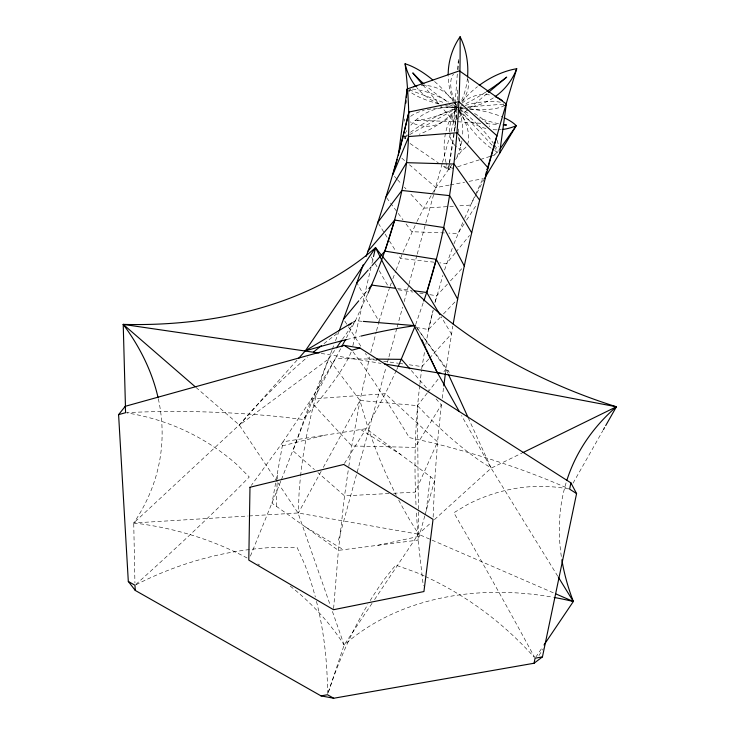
<?xml version="1.0" encoding="UTF-8"?>
<svg xmlns="http://www.w3.org/2000/svg" width="735" height="735" viewBox="0 0 735 735"><rect width="100%" height="100%" fill="white"/><g stroke="black" fill="none" stroke-linecap="round" stroke-linejoin="round"><path stroke-width="0.55" stroke-dasharray="3.67 2.76" d="M276.351 506.305L277.205 479.946M277.242 478.797L277.426 473.064M433.145 517.1L434.752 479.937L437.555 441.864L441.625 402.706M457.308 74.051L453.771 121.477L455.59 127.826M457.648 69.531L458.493 58.24M333.607 608.571L338.403 550.377L344.531 495.859L348.647 467.497M404.268 121.238L404.461 118.969M419.749 385.544C414.843 425.785 413.934 466.514 416.139 506.975M419.878 384.433L421.55 369.916M421.679 368.805L424.701 350.953M426.263 510.568L430.388 476.675M442.204 398.214L443.655 386.996M445.401 373.527L452.806 326.175M348.813 466.367L351.78 445.952L359.994 400.465L369.65 356.962M456.554 114.513L448.359 169.757L442.047 165.43M425.85 344.412L428.496 329.51L432.961 310.988M352.864 345.781L371.69 264.37M371.947 263.259L373.233 257.682M428.395 330.006L433.209 310.005M447.404 284.169L436.645 295.746L434.789 303.426L442.893 275.386M370.798 352.589L376.283 331.751M376.568 330.649L379.021 321.379L356.833 282.819M338.412 540.28L386.206 366.793M387.418 362.373L388.64 357.954M388.944 356.842L396.854 328.113M397.157 327.011L402.642 307.12M404.158 301.598L408.724 285.024M409.027 283.912L416.947 255.183M417.25 254.08L425.464 224.249M425.767 223.137L442.204 163.473M442.507 162.361L457.262 108.808M424.775 515.933L418.086 540.078L423.296 585.951M425.078 514.858L434.752 479.937L366.168 428.68L283.067 441.781L251.333 485.403M444.537 270.03L452.383 247.998M378.957 321.636L389.339 288.34M372.048 603.334L344.136 645.008L327.874 693.656A420.411 252.601 87.7 0 1 367.831 604.464M415.67 324.585L423.424 302.122M390.129 286.2L391.305 282.984M392.885 278.703L395.632 271.206M396.027 270.14L402.56 253.235M331.898 350.338L281.22 480.148M332.303 349.263L333.91 344.972M335.527 340.673L338.752 332.073M453.954 243.836L462.857 222.301M280.798 481.195L250.075 556.937M403 252.206L416.479 222.512M464.676 218.249L474.929 195.758M367.546 294.257L355.4 320.745L346.451 337.705M475.416 194.72L483.171 178.146M396.321 370.468L385.315 393.675L366.168 428.68L344.375 463.5M396.799 369.457L397.754 367.436M416.993 221.483L423.7 208.198L435.901 187.609L451.612 165.109M476.252 194.233L470.565 205.083L457.997 205.919M476.767 193.241L484.512 178.44M340.663 348.684L311.842 402.752L351.78 445.952L415.137 447.404L441.34 404.948L436.085 398.93M321.149 471.374L298.309 513.076L299.026 493.966A463.712 425.758 67.1 0 1 300.477 477.024M323.317 467.405L359.994 400.465L328.674 358.937L335.849 348.693M573.015 483.207L602.884 430.591M538.957 655.528L543.257 648.775M464.07 223.918L457.868 233.436L448.883 233.096M466.56 220.105L477.107 203.926M374.584 599.549L418.353 534.189L431.05 522.677M535.723 657.246L542.733 646.855M455.507 159.523L462.003 150.216A57.091 24.724 46.4 0 0 466.073 146.881M342.363 339.377L355.4 320.745L363.31 321.397M427.191 393.133L417.443 405.637L418.573 534.079L409.303 519.204A558.15 500.535 -51.4 0 1 398.352 499.377M427.88 392.242L438.326 378.856M443.894 371.717L445.98 369.034L415.955 326.579L448.332 371.01M408.733 91.443L410.791 88.935M455.14 253.051L446.512 263.608L439.76 262.836M455.856 252.169L469.518 235.457M360.196 299.071L367.417 290.334M368.979 269.111L371.258 266.539M297.023 360.15L239.252 424.913L133.733 522.971L134.928 582.993M494.508 154.984L500.241 148.626M428.735 359.048L421.927 366.572L408.43 364.679M429.488 358.221L451.409 333.984L441.083 316.61M450.472 280.862L462.003 268.459M440.311 317.217L428.496 329.51L417.25 327.663M443.453 313.937L456.049 300.826M434.44 519.608L491.145 468.186L521.951 453.082M458.107 117.839L453.771 121.477L414.623 120.43L420.861 119.842A89.174 30.346 -33.1 0 0 456.536 108.22M458.98 117.113L468.526 109.12M469.389 108.394L487.608 93.124M352.524 322.472L355.4 320.745A415.946 241.778 -56.9 0 0 352.662 322.591M404.737 137.371L408.724 135.139M409.726 134.578L457.556 107.751A51.625 21.434 52.5 0 1 454.781 101.577M457.648 166.79L479.33 159.844M480.414 159.495L490.171 156.371M491.256 156.031L496.548 154.332M282.332 445.897L324.199 435.304M377.863 545.278L419.134 536.32M449.158 185.11L435.901 187.609L409.487 164.787M450.261 184.898L464.621 182.188M469.049 181.352L483.409 178.642M459.825 107.567L462.094 107.393M467.763 106.952L502.924 104.223M453.421 206.223L423.7 208.198L409.827 193.103M158.328 398.829A326.074 223.109 7 0 1 133.733 522.971L247.824 516.025M248.963 515.961L298.024 512.975L418.353 534.189L430.921 539.646M389.026 493.516L344.531 495.859L317.897 472.577M393.592 493.277L415.266 492.128L437.555 441.864L385.315 393.675L311.41 398.958L283.067 441.781L271.987 503.209L338.403 550.377L418.086 540.078L416.405 511.542M374.198 359.075L335.399 358.662L311.41 398.958L292.971 450.794L314.461 469.573M444.39 232.931L411.83 231.709L405.72 223.486M480.699 123.296L453.771 121.477L439.87 104.995M486.304 123.673L498.652 124.509M434.128 262.202L400.354 258.362L397.911 254.475M397.571 288.561L412.16 290.527M376.936 360.279L369.062 359.176L365.424 353.462M383.688 361.225L398.306 363.265M399.436 363.421L402.808 363.898M443.931 166.716L453.311 168.177L448.359 169.757A50.963 38.744 -87.2 0 1 446.329 163.611M398.352 289.755L412.987 292.043M419.749 293.1L423.13 293.632M429.883 294.689L436.645 295.746M321.195 353.406L381.033 363.393M409.248 89.808L444.675 102.964M448.966 104.554L456.481 107.347M431.969 540.106L554.484 593.31M305.475 526.995L343.465 549.725M360.692 429.543L400.768 454.542M410.075 143.509L438.29 162.848M401.815 158.163L405.224 161.112M195.96 387.409L239.252 424.913L277.168 481.728M459.081 109.405L492.716 145.898M493.479 146.724L498.064 151.704M394.401 176.336L396.716 178.853M397.488 179.689L401.347 183.879M404.425 187.232L405.968 188.913M411.334 370.541L428.588 390.331M423.029 85.04L439.135 104.122M386.693 197.899L403 219.829M277.802 482.674L298.024 512.975L330.153 604.969M344.798 321.085L347.83 325.844M348.436 326.799L361.785 347.747M378.378 223.376L384.488 233.096M385.094 234.07L388.76 239.895M389.366 240.869L395.467 250.589M557.736 576.194L491.145 468.186L461.525 415.532M371.386 256.984L374.758 262.864M375.319 263.847L377 266.787M379.242 270.71L387.657 285.4M404.186 135.699L406.225 139.622M503.227 103.8L504.201 105.84M447.872 373.187L445.98 369.034A527.657 19.441 19.5 0 1 449.14 372.47M468.195 417.746L491.099 467.956L482.454 462.526A606.844 199.029 68.9 0 1 417.443 405.637L359.994 400.465A558.15 500.535 -51.4 0 0 396.284 495.362M332.422 611.456L344.136 645.008A274.008 210.55 25.4 0 1 553.271 597.289M458.318 137.344L460.744 145.806L459.88 141.34A89.596 10.547 -87.2 0 1 459.292 137.114M404.397 137.096A74.704 31.063 -27.1 0 1 408.733 133.632M410.534 132.272A74.704 31.063 -27.1 0 1 456.573 108.082M465.117 105.417A74.704 31.063 -27.1 0 1 500.388 102.229M467.745 79.233A51.478 25.651 -32.2 0 1 462.131 101.733M456.894 108.504A51.478 25.651 -32.2 0 1 419.143 134.294M405.812 138.033A51.478 25.651 -32.2 0 1 403.754 138.364M405.15 133.448A50.311 49.107 -11.9 0 1 406.868 130.545M410.856 125.152A50.311 49.107 -11.9 0 1 456.444 107.595A51.854 14.525 9.7 0 1 446.43 105.711M459.77 108.137A50.311 49.107 -11.9 0 1 468.443 110.654M474.553 113.53A50.311 49.107 -11.9 0 1 489.712 126.585M497.071 140.284A50.311 49.107 -11.9 0 1 498.789 146.724M412.298 89.082A74.602 36.438 41.2 0 1 448.717 102.046M453.155 104.793A74.602 36.438 41.2 0 1 457.556 107.751A59.076 51.533 -76.1 0 1 454.359 102.119M460.165 109.616A74.602 36.438 41.2 0 1 493.424 143.334M494.664 145.153A74.602 36.438 41.2 0 1 498.073 150.638M504.752 105.298A51.854 14.525 9.7 0 1 469.711 109.166M467.543 108.973A51.854 14.525 9.7 0 1 459.779 108.073M438.887 103.92A51.854 14.525 9.7 0 1 408.522 90.488M497.742 152.402A51.625 21.434 52.5 0 1 493.92 150.115M491.136 148.204A51.625 21.434 52.5 0 1 459.513 111.499M454.386 100.566A51.625 21.434 52.5 0 1 453.467 74.198M456.665 115.276A74.887 5.329 -81.2 0 1 454.294 132.998M454.147 134.064A74.887 5.329 -81.2 0 1 449.618 162.637M449.443 163.666A74.887 5.329 -81.2 0 1 448.359 169.757A50.788 42.694 -73.9 0 0 451.768 165.467M421.293 85.481A50.788 42.694 -73.9 0 1 453.385 100.906M454.046 101.825A50.788 42.694 -73.9 0 1 457.556 107.751A88.687 41.123 33.3 0 1 451.906 104.48M459.246 111.591A50.788 42.694 -73.9 0 1 462.535 136.343M461.957 140.78A50.788 42.694 -73.9 0 1 455.847 158.852M446.053 162.554A50.963 38.744 -87.2 0 1 456.913 108.514M462.205 103.056A50.963 38.744 -87.2 0 1 490.236 95.109M300.597 475.894A463.712 425.758 67.1 0 1 328.674 358.937L239.334 425.142L252.353 410.323A415.946 241.778 -56.9 0 1 307.45 357.127M323.97 343.622A415.946 241.778 -56.9 0 1 337.172 333.571M456.316 109.552A58.524 42.979 85.7 0 1 410.277 121.909M467.451 78.13A58.524 42.979 85.7 0 1 461.405 100.814M498.523 123.737A88.687 41.123 33.3 0 1 479.505 118.023M468.02 113.126A88.687 41.123 33.3 0 1 460.395 109.294M447.266 101.595A88.687 41.123 33.3 0 1 425.593 85.398M485.789 92.095A89.174 30.346 -33.1 0 1 464.107 104.554M463.16 105.022A89.174 30.346 -33.1 0 1 460.349 106.419M458.815 132.658A89.596 10.547 -87.2 0 1 458.438 128.101M457.537 106.685A89.596 10.547 -87.2 0 1 457.473 101.265M457.464 100.153A89.596 10.547 -87.2 0 1 457.547 87.327M458.034 69.807A89.596 10.547 -87.2 0 1 458.447 60.886M434.56 81.493A57.091 24.724 46.4 0 1 453.173 101.476M453.835 102.367A57.091 24.724 46.4 0 1 457.556 107.751M459.403 110.691A57.091 24.724 46.4 0 1 467.194 145.025M410.663 116.369A56.668 19.854 5.5 0 1 424.233 110.36M427.311 109.653A56.668 19.854 5.5 0 1 456.435 107.696A59.085 57.302 -39.4 0 1 445.318 105.831M463.234 108.128A56.668 19.854 5.5 0 0 459.816 107.87A59.085 57.302 -39.4 0 0 463.225 107.751M470.042 108.844A56.668 19.854 5.5 0 1 502.097 116.883M462.003 150.216A57.753 32.717 -34.4 0 1 455.838 146.338M455.112 145.649A57.753 32.717 -34.4 0 1 449.599 133.889M449.462 131.969A57.753 32.717 -34.4 0 1 456.389 109.588M461.819 101.889A57.753 32.717 -34.4 0 1 477.484 86.684M501.169 129.626A59.076 51.533 -76.1 0 1 497.861 129.819M496.768 129.829A59.076 51.533 -76.1 0 1 492.404 129.608M485.927 128.487A59.076 51.533 -76.1 0 1 459.366 110.36M453.89 101.136A59.076 51.533 -76.1 0 1 448.194 76.1M493.36 97.874A59.085 57.302 -39.4 0 1 467.772 107.356M438.933 103.699A59.085 57.302 -39.4 0 1 416.662 87.493M346.801 339.542A441.009 65.718 -23 0 1 359.838 336.354M351.1 352.138A456.132 55.658 -39.8 0 1 312.724 408.173L302.995 419.428L279.998 416.745A466.532 196.916 6.5 0 0 126.732 412.638M135.837 584.481A456.132 55.658 -39.8 0 0 236.293 490.107L249.257 477.006L236.514 464.244A408.724 296.481 -61.6 0 0 126.732 412.868M424.205 575.955A390.276 353.811 -76.3 0 0 415.927 572.326L395.696 565.077L384.717 578.785A420.411 252.601 87.7 0 0 370.229 600.513M425.234 576.433A390.276 353.811 -76.3 0 1 534.317 657.329M135.984 584.738A390.276 353.811 -76.3 0 1 275.726 547.29L297.133 547.492L304.759 564.452A408.724 296.481 -61.6 0 1 315.324 597.013M568.513 488.95A420.411 252.601 87.7 0 0 467.57 504.476L453.853 512.754L463.84 530.073A464.538 28.095 62.1 0 1 534.547 657.2M316.454 601.349A408.724 296.481 -61.6 0 1 327.516 693.61M353.02 351.817A464.538 28.095 62.1 0 1 400.437 423.084L409.321 437.591L431.482 442.635A466.532 196.916 6.5 0 1 568.605 488.701M133.733 522.971A263.222 209.567 8.1 0 1 247.043 557.957M257.792 563.956A263.222 209.567 8.1 0 1 259.712 565.086M290.233 586.089A263.222 209.567 8.1 0 1 344.136 645.008M561.338 556.487A348.344 231.892 21.4 0 1 566.115 482.72"/><path stroke-width="1.1" d="M432.851 80.041A57.091 24.724 46.4 0 0 405.104 63.789C410.093 105.932 410.975 148.801 401.898 190.475C394.245 225.801 382.825 260.282 368.014 293.237M448.185 74.942A59.076 51.533 -76.1 0 1 460.092 36.75C460.817 125.924 452.769 216.219 423.801 301.047M405.867 103.056L406.069 100.787M406.372 97.369L407.107 89.008L459.448 70.836L506.332 103.957L499.598 153.358M443.802 385.875L445.401 373.527M398.407 155.223L407.107 89.008M453.183 324.016L457.629 299.182L436.287 259.345L384.929 251.113L372.02 265.684M457.537 299.66C472.274 221.492 493.534 144.758 516.733 68.722A57.753 32.717 -34.4 0 0 479.183 85.398M534.051 663.246L535.08 658.192L542.439 656.897L576.58 493.589L570.911 482.877L359.929 348.004L344.237 345.395L125.272 406.299L118.592 414.632L128.313 581.468L135.258 590.435L321.011 695.88L333.699 698.25L534.051 663.246L542.439 656.897M570.911 482.877L569.634 489.161L576.58 493.589M373.49 256.57L375.557 247.649A405.646 279.86 13.8 0 0 616.408 406.767L605.695 425.629M399.215 151.897L408.926 112.032L458.861 101.706L496.943 135.745L487.066 169.675M408.926 112.032C397.562 160.993 383.082 209.126 366.14 256.432M397.176 159.541L392.858 174.664L408.789 136.554L457.106 132.769L488.022 167.782L487.057 169.849M439.943 314.681L426.75 292.493L436.287 259.345M485.467 175.15L486.423 171.871M384.772 251.572L394.732 220.077L443.747 227.538L464.309 265.978M356.659 283.297L363.173 264.848M339.147 330.998L356.833 282.819L368.226 269.965M414.871 326.707L398.232 366.425M341.711 346.681L345.395 339.699M603.444 429.598L604.574 427.614M386.013 196.989L406.519 162.674L454.074 164.061L479.587 200.113M484.512 178.44L516.236 125.694A56.668 19.854 5.5 0 0 504.155 117.784M544.01 644.962L573.337 601.496A348.344 231.892 21.4 0 1 561.852 559.785M459.292 411.554L437.49 372.81L375.557 247.649L305.383 350.77L298.539 358.441M500.241 148.626L516.236 125.694A59.076 51.533 -76.1 0 1 502.271 129.507M336.501 347.756L341.711 340.305M377.772 222.402L401.898 190.475L449.664 195.639L471.677 232.82M343.585 319.183L358.753 300.826M368.86 288.589L371.754 285.088L395.32 288.258M368.024 251.113L394.732 220.077M488.481 92.399L506.7 77.129L498.532 83.386A89.174 30.346 -33.1 0 1 486.717 91.498M351.569 323.042L305.154 350.917L321.14 346.332A441.009 65.718 -23 0 1 346.801 339.542M522.98 452.576L616.408 406.767L437.49 372.81L384.423 363.954M118.592 414.632L125.621 412.693L125.272 406.299M359.929 348.004L351.826 350.237L344.237 345.395M321.011 695.88L327.516 694.731L333.699 698.25M376.476 359.093L401.586 359.36L409.836 368.823M503.135 124.812L506.498 125.033L503.512 124.546M363.31 321.397L415.303 325.66A441.009 65.718 -23 0 0 360.894 336.106M414.402 290.83L426.75 292.493M125.465 406.96L123.223 324.392L318.935 353.03M441.395 373.352L437.187 372.691L426.19 349.061M555.531 593.77L573.337 601.496L558.334 577.168M128.313 581.468L134.974 585.253L135.258 590.435M375.557 247.649A398.489 267.577 16.3 0 1 123.223 324.392L195.087 386.656M422.303 84.176L412.785 72.894L419.428 79.757A88.687 41.123 33.3 0 0 424.012 84.001M421.927 339.892L425.712 348.032M448.35 374.225L467.726 416.717M413.594 86.712A50.788 42.694 -73.9 0 1 416.883 85.995M495.583 96.799A50.963 38.744 -87.2 0 1 502.198 100.511M313.523 352.037A415.946 241.778 -56.9 0 1 321.351 345.689M349.024 325.09A415.946 241.778 -56.9 0 1 351.753 323.207M516.733 68.722A59.085 57.302 -39.4 0 1 495.096 96.689M415.284 85.765A59.085 57.302 -39.4 0 1 405.104 63.789M460.092 36.75A58.524 42.979 85.7 0 1 467.552 76.973M123.223 324.392A326.074 223.109 7 0 1 158.089 397.736M566.795 480.534A348.344 231.892 21.4 0 1 616.408 406.767M554.383 597.491A274.008 210.55 25.4 0 1 573.337 601.496M249.983 487.259L248.788 560.098L333.515 609.71L423.93 591.546L433.053 519.351L343.769 464.465L249.983 487.259"/></g></svg>
